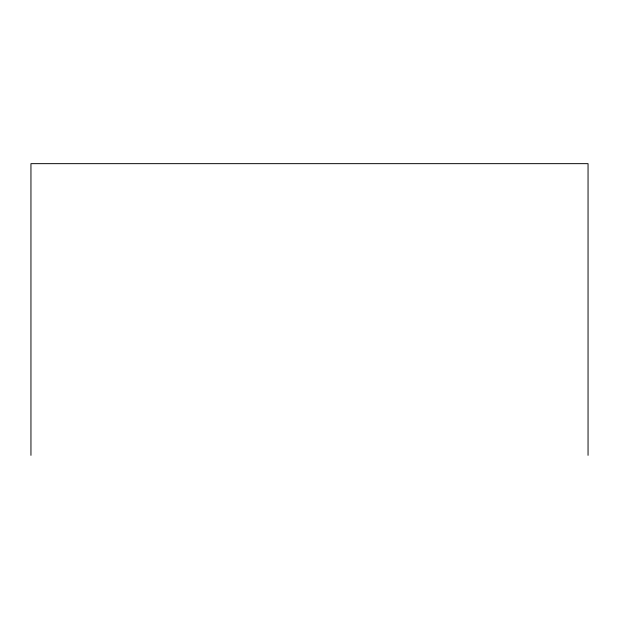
<?xml version="1.0" encoding="UTF-8"?>
<svg xmlns="http://www.w3.org/2000/svg" width="619" height="619" viewBox="0 0 619 619"><rect width="100%" height="100%" fill="white"/><g stroke="black" fill="none" stroke-linecap="round" stroke-linejoin="round"><path stroke-width="0.93" d="M588.05 455.344L588.05 163.656L30.95 163.656L30.95 455.344"/></g></svg>
